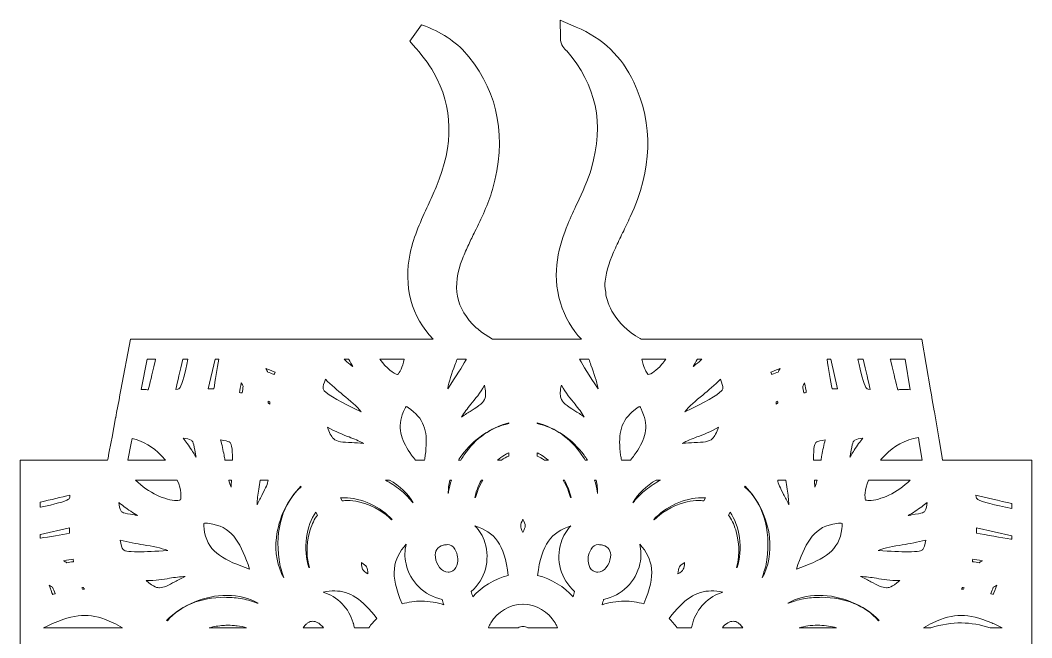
# Model space of a CAD drawing. Extents: x 80 to 1066, y -1043 to 43.
# Drawn here: x 256 to 577.1, y -712.9 to -516.9 of the extents above; entities that cross this region are included whole.
import ezdxf

# ---------------------------------------------------------------- set-up
doc = ezdxf.new("R2010")
doc.units = 0
doc.header["$MEASUREMENT"] = 0
doc.layers.add('Layer 1', color=7, linetype='Continuous', lineweight=0)

msp = doc.modelspace()

# ---------------------------------------------------------------- linework, layer by layer
at = {"layer": 'Layer 1'}
for points, knots in [([(548.77, -656.51), (548.77, -656.51), (548.54, -655.1), (548.54, -655.1), (548.54, -655.1), (547.69, -650.12), (547.69, -650.12), (547.69, -650.12), (547.56, -649.4), (547.56, -649.4), (547.56, -649.4), (546.15, -641.16), (546.15, -641.16), (546.15, -641.16), (546.1, -640.87), (546.1, -640.87), (546.1, -640.87), (545.5, -637.37), (545.5, -637.37), (545.5, -637.37), (545.23, -635.8), (545.23, -635.8), (545.23, -635.8), (545.23, -635.79), (545.23, -635.79), (545.23, -635.79), (544.96, -634.22), (544.96, -634.22), (544.96, -634.22), (542.2, -618.14), (542.2, -618.14), (542.2, -618.14), (453.1, -618.14), (453.1, -618.14), (453.1, -618.14), (452.78, -617.95), (452.78, -617.95), (444.36, -613.13), (442.39, -606.67), (441.93, -604.06), (441.89, -603.67), (441.84, -603.28), (441.79, -602.83), (441.65, -601.83), (441.51, -600.68), (441.62, -599.76), (442.11, -596.25), (443.18, -592.81), (444.9, -589.22), (445.65, -587.62), (446.42, -586.02), (447.19, -584.43), (447.19, -584.43), (447.24, -584.33), (447.24, -584.33), (448.04, -582.66), (448.84, -581.01), (449.63, -579.34), (456.66, -564.39), (457.04, -550.01), (450.76, -536.56), (446.96, -528.46), (440.82, -522.58), (432.51, -519.08), (432.51, -519.08), (427.37, -516.91), (427.37, -516.91), (427.37, -516.91), (427.44, -522.49), (427.44, -522.49), (427.47, -524.84), (428.82, -526.07), (429.39, -526.6), (429.39, -526.6), (429.46, -526.66), (429.46, -526.66), (438.87, -537.5), (441.43, -549.68), (437.3, -563.88), (436.2, -567.68), (434.45, -571.42), (432.76, -575.05), (431.76, -577.18), (430.74, -579.38), (429.82, -581.63), (427.13, -588.19), (424.44, -596.95), (427.48, -606.64), (428.92, -611.25), (431.14, -615.09), (434.12, -618.14), (434.12, -618.14), (405.94, -618.14), (405.94, -618.14), (405.94, -618.14), (402.41, -615.92), (402.41, -615.92), (402.02, -615.49), (401.46, -614.96), (400.67, -614.55), (394.28, -608.33), (392.91, -601.37), (396.35, -592.66), (397.04, -590.92), (397.69, -589.41), (398.34, -588.07), (398.97, -586.71), (399.63, -585.37), (400.31, -584.01), (402.39, -579.79), (404.54, -575.43), (405.9, -570.66), (410.45, -554.54), (407.94, -540.38), (398.44, -528.58), (394.89, -524.17), (390.52, -521.08), (384.65, -518.84), (384.65, -518.84), (383.32, -518.33), (383.32, -518.33), (383.32, -518.33), (379.67, -523.6), (379.67, -523.6), (379.67, -523.6), (380.61, -524.67), (380.61, -524.67), (383.4, -527.83), (385.6, -530.55), (387.29, -533.56), (393.46, -544.44), (393.69, -556.33), (388.02, -569.89), (387.22, -571.78), (386.33, -573.71), (385.46, -575.59), (383.26, -580.37), (380.97, -585.32), (379.77, -590.81), (377.5, -601.22), (380.27, -611.2), (387.08, -618.14), (387.08, -618.14), (290.98, -618.14), (290.98, -618.14), (290.98, -618.14), (287.95, -634.21), (287.95, -634.21), (287.95, -634.21), (287.66, -635.78), (287.66, -635.78), (287.66, -635.78), (287.65, -635.8), (287.65, -635.8), (287.65, -635.8), (287.36, -637.37), (287.36, -637.37), (287.36, -637.37), (286.6, -641.41), (286.6, -641.41), (286.6, -641.41), (286.44, -642.25), (286.44, -642.25), (286.44, -642.25), (286.3, -642.98), (286.3, -642.98), (286.3, -642.98), (286.27, -643.12), (286.27, -643.12), (286.27, -643.12), (285.13, -649.2), (285.13, -649.2), (285.13, -649.2), (284.84, -650.77), (284.84, -650.77), (284.84, -650.77), (284.16, -654.36), (284.16, -654.36), (284.16, -654.36), (283.86, -655.93), (283.86, -655.93), (283.86, -655.93), (283.86, -655.94), (283.86, -655.94), (283.86, -655.94), (283.75, -656.51), (283.75, -656.51), (283.75, -656.51), (256, -656.51), (256, -656.51), (256, -656.51), (256, -716.07), (256, -716.07), (256, -716.07), (281.21, -716.07), (281.21, -716.07), (281.21, -716.07), (293.79, -855.22), (293.79, -855.22), (293.79, -855.22), (299.97, -923.65), (299.97, -923.65), (299.97, -923.65), (310.8, -1043.44), (310.8, -1043.44), (310.8, -1043.44), (520.54, -1043.44), (520.54, -1043.44), (520.54, -1043.44), (531.59, -923.65), (531.59, -923.65), (531.59, -923.65), (531.6, -923.65), (531.6, -923.65), (531.6, -923.65), (540.78, -824.4), (540.78, -824.4), (540.78, -824.4), (542.88, -801.6), (542.88, -801.6), (542.88, -801.6), (550.77, -716.07), (550.77, -716.07), (550.77, -716.07), (577.08, -716.07), (577.08, -716.07), (577.08, -716.07), (577.08, -656.51), (577.08, -656.51), (577.08, -656.51), (548.77, -656.51), (548.77, -656.51)], [0, 0, 0, 0, 1, 1, 1, 2, 2, 2, 3, 3, 3, 4, 4, 4, 5, 5, 5, 6, 6, 6, 7, 7, 7, 8, 8, 8, 9, 9, 9, 10, 10, 10, 11, 11, 11, 12, 12, 12, 13, 13, 13, 14, 14, 14, 15, 15, 15, 16, 16, 16, 17, 17, 17, 18, 18, 18, 19, 19, 19, 20, 20, 20, 21, 21, 21, 22, 22, 22, 23, 23, 23, 24, 24, 24, 25, 25, 25, 26, 26, 26, 27, 27, 27, 28, 28, 28, 29, 29, 29, 30, 30, 30, 31, 31, 31, 32, 32, 32, 33, 33, 33, 34, 34, 34, 35, 35, 35, 36, 36, 36, 37, 37, 37, 38, 38, 38, 39, 39, 39, 40, 40, 40, 41, 41, 41, 42, 42, 42, 43, 43, 43, 44, 44, 44, 45, 45, 45, 46, 46, 46, 47, 47, 47, 48, 48, 48, 49, 49, 49, 50, 50, 50, 51, 51, 51, 52, 52, 52, 53, 53, 53, 54, 54, 54, 55, 55, 55, 56, 56, 56, 57, 57, 57, 58, 58, 58, 59, 59, 59, 60, 60, 60, 61, 61, 61, 62, 62, 62, 63, 63, 63, 64, 64, 64, 65, 65, 65, 66, 66, 66, 67, 67, 67, 68, 68, 68, 69, 69, 69, 70, 70, 70, 71, 71, 71, 72, 72, 72, 73, 73, 73, 74, 74, 74, 75, 75, 75, 76, 76, 76, 77, 77, 77, 77]), ([(296.24, -624.48), (296.24, -624.48), (298.96, -624.48), (298.96, -624.48), (298.88, -624.83), (298.81, -625.16), (298.73, -625.49), (297.86, -629.24), (297.08, -632.59), (296.59, -634.19), (296.24, -634.15), (295.83, -634.13), (295.39, -634.13), (295.39, -634.13), (295.13, -634.13), (295.13, -634.13), (294.9, -634.14), (294.67, -634.14), (294.42, -634.15), (294.42, -634.15), (296.24, -624.48), (296.24, -624.48)], [0, 0, 0, 0, 1, 1, 1, 2, 2, 2, 3, 3, 3, 4, 4, 4, 5, 5, 5, 6, 6, 6, 7, 7, 7, 7]), ([(307.62, -624.48), (307.62, -624.48), (309.23, -624.48), (309.23, -624.48), (308.23, -629.17), (307.48, -632.16), (306.72, -633.47), (306.5, -633.88), (306.4, -634.03), (305.36, -634.09), (305.94, -631.57), (306.71, -628.25), (307.62, -624.48)], [0, 0, 0, 0, 1, 1, 1, 2, 2, 2, 3, 3, 3, 4, 4, 4, 4]), ([(317.88, -624.48), (317.88, -624.48), (319.06, -624.48), (319.06, -624.48), (318.57, -627.38), (317.89, -631.36), (317.44, -633.95), (317.44, -633.95), (315.7, -633.89), (315.7, -633.89), (315.7, -633.89), (317.88, -624.48), (317.88, -624.48)], [0, 0, 0, 0, 1, 1, 1, 2, 2, 2, 3, 3, 3, 4, 4, 4, 4]), ([(360.28, -624.48), (360.28, -624.51), (360.3, -624.53), (360.31, -624.56), (360.73, -625.38), (361.14, -626.14), (361.54, -626.84), (361.27, -626.62), (361.01, -626.4), (360.76, -626.19), (360.03, -625.59), (359.32, -625), (358.77, -624.48), (358.77, -624.48), (360.28, -624.48), (360.28, -624.48)], [0, 0, 0, 0, 1, 1, 1, 2, 2, 2, 3, 3, 3, 4, 4, 4, 5, 5, 5, 5]), ([(377.86, -624.48), (377.35, -627.08), (376.44, -628.82), (375.79, -629.4), (374.58, -629.17), (372.29, -627.43), (370.19, -624.48), (370.19, -624.48), (377.86, -624.48), (377.86, -624.48)], [0, 0, 0, 0, 1, 1, 1, 2, 2, 2, 3, 3, 3, 3]), ([(393.98, -626.36), (394.22, -625.74), (394.45, -625.11), (394.68, -624.48), (394.68, -624.48), (397.59, -624.48), (397.59, -624.48), (397.53, -624.6), (397.47, -624.72), (397.41, -624.84), (396.29, -626.97), (394.39, -629.88), (391.71, -633.87), (392.06, -631.53), (392.98, -629.06), (393.98, -626.36)], [0, 0, 0, 0, 1, 1, 1, 2, 2, 2, 3, 3, 3, 4, 4, 4, 5, 5, 5, 5]), ([(436.47, -624.48), (436.7, -625.11), (436.93, -625.74), (437.16, -626.36), (438.16, -629.06), (439.09, -631.53), (439.43, -633.87), (436.6, -629.65), (434.64, -626.63), (433.56, -624.48), (433.56, -624.48), (436.47, -624.48), (436.47, -624.48)], [0, 0, 0, 0, 1, 1, 1, 2, 2, 2, 3, 3, 3, 4, 4, 4, 4]), ([(460.95, -624.48), (460.51, -625.11), (460.06, -625.68), (459.6, -626.19), (457.93, -628.1), (456.3, -629.22), (455.35, -629.4), (454.86, -628.96), (454.21, -627.84), (453.71, -626.19), (453.55, -625.67), (453.4, -625.1), (453.28, -624.48), (453.28, -624.48), (460.95, -624.48), (460.95, -624.48)], [0, 0, 0, 0, 1, 1, 1, 2, 2, 2, 3, 3, 3, 4, 4, 4, 5, 5, 5, 5]), ([(470.84, -624.56), (470.85, -624.53), (470.86, -624.51), (470.87, -624.48), (470.87, -624.48), (472.38, -624.48), (472.38, -624.48), (471.83, -625), (471.12, -625.59), (470.38, -626.19), (470.14, -626.4), (469.88, -626.62), (469.61, -626.84), (470.01, -626.14), (470.42, -625.38), (470.84, -624.56)], [0, 0, 0, 0, 1, 1, 1, 2, 2, 2, 3, 3, 3, 4, 4, 4, 5, 5, 5, 5]), ([(513.27, -624.48), (513.27, -624.48), (515.45, -633.89), (515.45, -633.89), (515.45, -633.89), (513.7, -633.95), (513.7, -633.95), (513.25, -631.36), (512.58, -627.37), (512.09, -624.48), (512.09, -624.48), (513.27, -624.48), (513.27, -624.48)], [0, 0, 0, 0, 1, 1, 1, 2, 2, 2, 3, 3, 3, 4, 4, 4, 4]), ([(523.52, -624.48), (524.43, -628.25), (525.21, -631.57), (525.79, -634.09), (524.75, -634.03), (524.65, -633.88), (524.43, -633.47), (523.68, -632.16), (522.92, -629.18), (521.92, -624.48), (521.92, -624.48), (523.52, -624.48), (523.52, -624.48)], [0, 0, 0, 0, 1, 1, 1, 2, 2, 2, 3, 3, 3, 4, 4, 4, 4]), ([(536.86, -624.48), (536.86, -624.48), (538.51, -634.17), (538.51, -634.17), (537.69, -634.15), (536.91, -634.15), (536.18, -634.14), (536.18, -634.14), (535.75, -634.13), (535.75, -634.13), (535.31, -634.13), (534.91, -634.15), (534.57, -634.19), (534.07, -632.58), (533.29, -629.24), (532.42, -625.49), (532.34, -625.16), (532.27, -624.83), (532.18, -624.48), (532.18, -624.48), (536.86, -624.48), (536.86, -624.48)], [0, 0, 0, 0, 1, 1, 1, 2, 2, 2, 3, 3, 3, 4, 4, 4, 5, 5, 5, 6, 6, 6, 7, 7, 7, 7]), ([(336.9, -628.6), (336.81, -628.8), (336.73, -629), (336.67, -629.13), (336.64, -629.21), (336.6, -629.28), (336.57, -629.36), (335.81, -629.05), (335.16, -628.79), (334.58, -628.57), (334.42, -628.3), (334.21, -627.95), (333.96, -627.49), (335.12, -627.9), (336.19, -628.29), (336.9, -628.6)], [0, 0, 0, 0, 1, 1, 1, 2, 2, 2, 3, 3, 3, 4, 4, 4, 5, 5, 5, 5]), ([(497.19, -627.49), (496.93, -627.95), (496.72, -628.3), (496.57, -628.57), (495.98, -628.79), (495.33, -629.05), (494.58, -629.36), (494.54, -629.28), (494.51, -629.2), (494.48, -629.13), (494.41, -628.99), (494.33, -628.8), (494.25, -628.6), (494.95, -628.29), (496.03, -627.9), (497.19, -627.49)], [0, 0, 0, 0, 1, 1, 1, 2, 2, 2, 3, 3, 3, 4, 4, 4, 5, 5, 5, 5]), ([(326.15, -632), (326.42, -632.45), (326.62, -632.8), (326.78, -633.07), (326.67, -633.69), (326.58, -634.39), (326.47, -635.2), (326.39, -635.18), (326.3, -635.18), (326.22, -635.16), (326.07, -635.15), (325.86, -635.13), (325.64, -635.1), (325.73, -634.33), (325.93, -633.2), (326.15, -632)], [0, 0, 0, 0, 1, 1, 1, 2, 2, 2, 3, 3, 3, 4, 4, 4, 5, 5, 5, 5]), ([(352.87, -630.84), (354.74, -632.75), (356.72, -634.38), (358.52, -635.86), (360.74, -637.7), (362.77, -639.38), (364.24, -641.22), (357.84, -638.08), (353.89, -636.02), (352.52, -634.51), (352.04, -633.98), (351.83, -633.74), (352.87, -630.84)], [0, 0, 0, 0, 1, 1, 1, 2, 2, 2, 3, 3, 3, 4, 4, 4, 4]), ([(472.63, -635.86), (474.43, -634.38), (476.41, -632.74), (478.28, -630.84), (479.32, -633.74), (479.11, -633.98), (478.63, -634.51), (477.25, -636.02), (473.31, -638.08), (466.91, -641.22), (468.38, -639.38), (470.41, -637.7), (472.63, -635.86)], [0, 0, 0, 0, 1, 1, 1, 2, 2, 2, 3, 3, 3, 4, 4, 4, 4]), ([(504.99, -632), (505.22, -633.2), (505.42, -634.33), (505.5, -635.1), (505.28, -635.13), (505.07, -635.15), (504.91, -635.17), (504.84, -635.18), (504.75, -635.18), (504.68, -635.2), (504.57, -634.39), (504.48, -633.69), (504.37, -633.07), (504.53, -632.8), (504.73, -632.45), (504.99, -632)], [0, 0, 0, 0, 1, 1, 1, 2, 2, 2, 3, 3, 3, 4, 4, 4, 5, 5, 5, 5]), ([(403.39, -632.74), (403.78, -634.47), (403.84, -635.83), (403.57, -636.78), (403.15, -638.26), (401.77, -639.19), (399.16, -640.83), (398.22, -641.42), (397.18, -642.08), (396.1, -642.85), (396.92, -641.43), (397.93, -640.19), (399.05, -638.81), (400.44, -637.1), (401.96, -635.23), (403.39, -632.74)], [0, 0, 0, 0, 1, 1, 1, 2, 2, 2, 3, 3, 3, 4, 4, 4, 5, 5, 5, 5]), ([(427.76, -632.74), (429.19, -635.23), (430.71, -637.1), (432.1, -638.81), (433.22, -640.19), (434.23, -641.43), (435.05, -642.85), (433.97, -642.08), (432.93, -641.42), (431.99, -640.83), (429.38, -639.19), (428, -638.26), (427.58, -636.78), (427.31, -635.83), (427.37, -634.47), (427.76, -632.74)], [0, 0, 0, 0, 1, 1, 1, 2, 2, 2, 3, 3, 3, 4, 4, 4, 5, 5, 5, 5]), ([(335.24, -638.73), (335.02, -638.58), (334.82, -638.43), (334.66, -638.32), (334.68, -638.17), (334.7, -638), (334.73, -637.84), (334.89, -637.9), (335.04, -637.96), (335.19, -638.02), (335.2, -638.21), (335.22, -638.46), (335.24, -638.73)], [0, 0, 0, 0, 1, 1, 1, 2, 2, 2, 3, 3, 3, 4, 4, 4, 4]), ([(495.9, -638.73), (495.93, -638.46), (495.95, -638.21), (495.97, -638.02), (496.1, -637.96), (496.26, -637.9), (496.42, -637.84), (496.44, -638), (496.47, -638.17), (496.49, -638.32), (496.33, -638.43), (496.13, -638.58), (495.9, -638.73)], [0, 0, 0, 0, 1, 1, 1, 2, 2, 2, 3, 3, 3, 4, 4, 4, 4]), ([(380.87, -641.17), (384.94, -644.67), (385.35, -649.17), (384.56, -654.94), (384.48, -655.45), (384.4, -655.97), (384.32, -656.51), (384.32, -656.51), (381.45, -656.51), (381.45, -656.51), (381.02, -655.98), (380.62, -655.45), (380.24, -654.94), (377.15, -650.72), (375.63, -646.84), (377.28, -642.13), (377.88, -640.43), (378.29, -639.77), (378.5, -639.52), (378.81, -639.63), (379.5, -639.99), (380.87, -641.17)], [0, 0, 0, 0, 1, 1, 1, 2, 2, 2, 3, 3, 3, 4, 4, 4, 5, 5, 5, 6, 6, 6, 7, 7, 7, 7]), ([(453.87, -642.13), (455.51, -646.84), (454, -650.72), (450.91, -654.94), (450.52, -655.45), (450.12, -655.98), (449.69, -656.51), (449.69, -656.51), (446.83, -656.51), (446.83, -656.51), (446.74, -655.97), (446.66, -655.45), (446.58, -654.94), (445.8, -649.17), (446.21, -644.67), (450.28, -641.17), (451.64, -640), (452.33, -639.63), (452.64, -639.52), (452.85, -639.77), (453.27, -640.43), (453.87, -642.13)], [0, 0, 0, 0, 1, 1, 1, 2, 2, 2, 3, 3, 3, 4, 4, 4, 5, 5, 5, 6, 6, 6, 7, 7, 7, 7]), ([(411.07, -644.68), (411.07, -644.68), (411.07, -644.94), (411.07, -644.94), (405.49, -646.04), (400.54, -649.55), (396.85, -654.94), (396.5, -655.45), (396.16, -655.97), (395.83, -656.51), (395.83, -656.51), (395.1, -656.51), (395.1, -656.51), (395.43, -655.98), (395.8, -655.45), (396.18, -654.94), (396.18, -654.93), (396.19, -654.92), (396.2, -654.91), (399.86, -649.96), (405.32, -646.24), (411.07, -644.68)], [0, 0, 0, 0, 1, 1, 1, 2, 2, 2, 3, 3, 3, 4, 4, 4, 5, 5, 5, 6, 6, 6, 7, 7, 7, 7]), ([(420.08, -644.68), (425.83, -646.24), (431.29, -649.96), (434.95, -654.91), (434.97, -654.92), (434.97, -654.93), (434.97, -654.94), (435.35, -655.45), (435.71, -655.98), (436.05, -656.51), (436.05, -656.51), (435.31, -656.51), (435.31, -656.51), (434.99, -655.97), (434.65, -655.45), (434.3, -654.94), (430.61, -649.55), (425.66, -646.04), (420.08, -644.94), (420.08, -644.94), (420.08, -644.68), (420.08, -644.68)], [0, 0, 0, 0, 1, 1, 1, 2, 2, 2, 3, 3, 3, 4, 4, 4, 5, 5, 5, 6, 6, 6, 7, 7, 7, 7]), ([(361.27, -650.98), (358.19, -650.86), (356.53, -650.74), (355.43, -649.68), (354.71, -648.99), (354.09, -647.78), (353.56, -646.09), (356.05, -647.53), (358.3, -648.39), (360.36, -649.17), (362.02, -649.81), (363.5, -650.38), (364.93, -651.2), (363.61, -651.07), (362.38, -651.02), (361.27, -650.98)], [0, 0, 0, 0, 1, 1, 1, 2, 2, 2, 3, 3, 3, 4, 4, 4, 5, 5, 5, 5]), ([(470.79, -649.17), (472.84, -648.39), (475.1, -647.54), (477.59, -646.09), (477.06, -647.78), (476.44, -648.99), (475.72, -649.68), (474.62, -650.74), (472.96, -650.86), (469.88, -650.98), (468.77, -651.02), (467.54, -651.07), (466.21, -651.2), (467.64, -650.38), (469.13, -649.81), (470.79, -649.17)], [0, 0, 0, 0, 1, 1, 1, 2, 2, 2, 3, 3, 3, 4, 4, 4, 5, 5, 5, 5]), ([(291.21, -651.18), (291.21, -651.18), (291.5, -649.66), (291.5, -649.66), (295.14, -650.5), (298.21, -652.48), (300.64, -654.94), (301.14, -655.45), (301.61, -655.97), (302.06, -656.51), (302.06, -656.51), (290.2, -656.51), (290.2, -656.51), (290.2, -656.51), (291.21, -651.18), (291.21, -651.18)], [0, 0, 0, 0, 1, 1, 1, 2, 2, 2, 3, 3, 3, 4, 4, 4, 5, 5, 5, 5]), ([(311.63, -654.56), (311.65, -654.68), (311.67, -654.81), (311.69, -654.94), (311.73, -655.14), (311.77, -655.35), (311.8, -655.56), (311.69, -655.36), (311.56, -655.16), (311.43, -654.94), (311.13, -654.43), (310.8, -653.9), (310.44, -653.35), (309.46, -651.87), (308.56, -650.62), (307.68, -649.54), (308.77, -649.7), (309.67, -649.91), (310.23, -650.18), (310.81, -650.47), (310.99, -650.87), (311.63, -654.56)], [0, 0, 0, 0, 1, 1, 1, 2, 2, 2, 3, 3, 3, 4, 4, 4, 5, 5, 5, 6, 6, 6, 7, 7, 7, 7]), ([(322.95, -651.58), (323.19, -652.33), (323.31, -653.45), (323.34, -654.94), (323.35, -655.43), (323.35, -655.94), (323.34, -656.51), (323.34, -656.51), (320.97, -656.51), (320.97, -656.51), (320.88, -656), (320.79, -655.48), (320.69, -654.94), (320.41, -653.36), (320.06, -651.72), (319.6, -650.05), (322.63, -650.61), (322.73, -650.9), (322.95, -651.58)], [0, 0, 0, 0, 1, 1, 1, 2, 2, 2, 3, 3, 3, 4, 4, 4, 5, 5, 5, 6, 6, 6, 6]), ([(507.81, -654.94), (507.84, -653.45), (507.95, -652.33), (508.19, -651.58), (508.41, -650.9), (508.51, -650.61), (511.55, -650.05), (511.09, -651.72), (510.74, -653.36), (510.46, -654.94), (510.36, -655.47), (510.27, -656), (510.18, -656.51), (510.18, -656.51), (507.81, -656.51), (507.81, -656.51), (507.8, -655.94), (507.8, -655.43), (507.81, -654.94)], [0, 0, 0, 0, 1, 1, 1, 2, 2, 2, 3, 3, 3, 4, 4, 4, 5, 5, 5, 6, 6, 6, 6]), ([(519.45, -654.94), (519.48, -654.81), (519.5, -654.68), (519.52, -654.56), (520.16, -650.87), (520.34, -650.47), (520.92, -650.18), (521.47, -649.91), (522.38, -649.7), (523.47, -649.54), (522.58, -650.62), (521.68, -651.87), (520.71, -653.35), (520.35, -653.9), (520.02, -654.43), (519.71, -654.94), (519.59, -655.16), (519.46, -655.36), (519.35, -655.56), (519.38, -655.35), (519.42, -655.14), (519.45, -654.94)], [0, 0, 0, 0, 1, 1, 1, 2, 2, 2, 3, 3, 3, 4, 4, 4, 5, 5, 5, 6, 6, 6, 7, 7, 7, 7]), ([(530.51, -654.94), (533.26, -652.15), (536.83, -649.99), (541.12, -649.39), (541.12, -649.39), (541.38, -650.91), (541.38, -650.91), (541.38, -650.91), (542.34, -656.51), (542.34, -656.51), (542.34, -656.51), (529.09, -656.51), (529.09, -656.51), (529.53, -655.97), (530.01, -655.45), (530.51, -654.94)], [0, 0, 0, 0, 1, 1, 1, 2, 2, 2, 3, 3, 3, 4, 4, 4, 5, 5, 5, 5]), ([(408.77, -656.51), (408.77, -656.51), (407.52, -656.51), (407.52, -656.51), (408.22, -655.91), (408.95, -655.39), (409.69, -654.94), (410.15, -654.67), (410.61, -654.41), (411.07, -654.19), (411.07, -654.19), (411.07, -655.28), (411.07, -655.28), (410.28, -655.59), (409.52, -656), (408.77, -656.51)], [0, 0, 0, 0, 1, 1, 1, 2, 2, 2, 3, 3, 3, 4, 4, 4, 5, 5, 5, 5]), ([(420.08, -654.19), (420.54, -654.41), (421, -654.67), (421.46, -654.94), (422.19, -655.39), (422.92, -655.91), (423.63, -656.51), (423.63, -656.51), (422.38, -656.51), (422.38, -656.51), (421.62, -656), (420.86, -655.59), (420.08, -655.28), (420.08, -655.28), (420.08, -654.19), (420.08, -654.19)], [0, 0, 0, 0, 1, 1, 1, 2, 2, 2, 3, 3, 3, 4, 4, 4, 5, 5, 5, 5]), ([(292.61, -662.85), (292.61, -662.85), (305.85, -662.85), (305.85, -662.85), (307.2, -666.17), (307.14, -668.37), (306.89, -669.17), (306.65, -669.25), (306.25, -669.32), (305.67, -669.32), (302.14, -669.32), (296.71, -666.96), (292.61, -662.85)], [0, 0, 0, 0, 1, 1, 1, 2, 2, 2, 3, 3, 3, 4, 4, 4, 4]), ([(323.06, -662.85), (323.01, -663.57), (322.96, -664.31), (322.91, -665.09), (322.63, -664.39), (322.39, -663.63), (322.2, -662.85), (322.2, -662.85), (323.06, -662.85), (323.06, -662.85)], [0, 0, 0, 0, 1, 1, 1, 2, 2, 2, 3, 3, 3, 3]), ([(331.74, -665.7), (331.89, -664.79), (332.03, -663.85), (332.16, -662.85), (332.16, -662.85), (334.71, -662.85), (334.71, -662.85), (334.59, -664.02), (333.91, -665.36), (332.84, -667.39), (332.32, -668.38), (331.75, -669.47), (331.2, -670.67), (331.2, -669.03), (331.45, -667.46), (331.74, -665.7)], [0, 0, 0, 0, 1, 1, 1, 2, 2, 2, 3, 3, 3, 4, 4, 4, 5, 5, 5, 5]), ([(371.93, -662.85), (371.93, -662.85), (373.25, -662.85), (373.25, -662.85), (376.46, -664.69), (379.07, -667.16), (380.72, -670.1), (380.59, -669.95), (380.46, -669.8), (380.32, -669.64), (379.21, -668.38), (378.07, -667.08), (376.61, -665.95), (375.07, -664.76), (373.5, -663.72), (371.93, -662.85)], [0, 0, 0, 0, 1, 1, 1, 2, 2, 2, 3, 3, 3, 4, 4, 4, 5, 5, 5, 5]), ([(392.87, -662.85), (392.48, -664.09), (392.23, -665.32), (391.99, -666.52), (391.95, -666.73), (391.91, -666.93), (391.87, -667.12), (391.85, -665.72), (392.02, -664.28), (392.37, -662.85), (392.37, -662.85), (392.87, -662.85), (392.87, -662.85)], [0, 0, 0, 0, 1, 1, 1, 2, 2, 2, 3, 3, 3, 4, 4, 4, 4]), ([(400.32, -668.35), (400.68, -666.57), (401.4, -664.67), (402.4, -662.85), (402.4, -662.85), (402.84, -662.85), (402.84, -662.85), (401.58, -664.89), (400.96, -666.74), (400.51, -668.39), (400.51, -668.39), (400.32, -668.35), (400.32, -668.35)], [0, 0, 0, 0, 1, 1, 1, 2, 2, 2, 3, 3, 3, 4, 4, 4, 4]), ([(428.31, -662.85), (428.31, -662.85), (428.75, -662.85), (428.75, -662.85), (429.74, -664.67), (430.47, -666.57), (430.84, -668.35), (430.84, -668.35), (430.64, -668.39), (430.64, -668.39), (430.19, -666.74), (429.57, -664.89), (428.31, -662.85)], [0, 0, 0, 0, 1, 1, 1, 2, 2, 2, 3, 3, 3, 4, 4, 4, 4]), ([(438.29, -662.85), (438.29, -662.85), (438.77, -662.85), (438.77, -662.85), (439.13, -664.28), (439.3, -665.72), (439.28, -667.12), (439.24, -666.93), (439.19, -666.73), (439.16, -666.52), (438.92, -665.32), (438.67, -664.09), (438.29, -662.85)], [0, 0, 0, 0, 1, 1, 1, 2, 2, 2, 3, 3, 3, 4, 4, 4, 4]), ([(454.54, -665.95), (453.08, -667.08), (451.93, -668.38), (450.82, -669.65), (450.68, -669.8), (450.56, -669.95), (450.42, -670.1), (452.08, -667.16), (454.69, -664.69), (457.9, -662.85), (457.9, -662.85), (459.22, -662.85), (459.22, -662.85), (457.64, -663.72), (456.08, -664.76), (454.54, -665.95)], [0, 0, 0, 0, 1, 1, 1, 2, 2, 2, 3, 3, 3, 4, 4, 4, 5, 5, 5, 5]), ([(499.41, -665.7), (499.69, -667.46), (499.95, -669.03), (499.95, -670.67), (499.39, -669.47), (498.83, -668.38), (498.31, -667.39), (497.24, -665.36), (496.56, -664.02), (496.44, -662.85), (496.44, -662.85), (498.99, -662.85), (498.99, -662.85), (499.12, -663.85), (499.26, -664.79), (499.41, -665.7)], [0, 0, 0, 0, 1, 1, 1, 2, 2, 2, 3, 3, 3, 4, 4, 4, 5, 5, 5, 5]), ([(508.95, -662.85), (508.75, -663.63), (508.52, -664.39), (508.24, -665.09), (508.19, -664.31), (508.14, -663.57), (508.09, -662.85), (508.09, -662.85), (508.95, -662.85), (508.95, -662.85)], [0, 0, 0, 0, 1, 1, 1, 2, 2, 2, 3, 3, 3, 3]), ([(525.3, -662.85), (525.3, -662.85), (538.52, -662.85), (538.52, -662.85), (534.4, -666.96), (528.92, -669.32), (525.48, -669.32), (524.91, -669.32), (524.51, -669.25), (524.27, -669.18), (524.03, -668.36), (523.97, -666.12), (525.3, -662.85)], [0, 0, 0, 0, 1, 1, 1, 2, 2, 2, 3, 3, 3, 4, 4, 4, 4]), ([(262.34, -669.88), (262.37, -669.87), (262.38, -669.87), (262.4, -669.86), (265.75, -669.06), (269.08, -668.28), (271.79, -667.65), (271.74, -668.67), (271.59, -668.76), (271.29, -668.95), (270.04, -669.72), (267.06, -670.48), (262.4, -671.48), (262.38, -671.48), (262.37, -671.48), (262.34, -671.49), (262.34, -671.49), (262.34, -669.88), (262.34, -669.88)], [0, 0, 0, 0, 1, 1, 1, 2, 2, 2, 3, 3, 3, 4, 4, 4, 5, 5, 5, 6, 6, 6, 6]), ([(337.31, -681.07), (338.01, -674.96), (340.87, -669), (345.08, -664.77), (345.08, -664.77), (345.21, -664.99), (345.21, -664.99), (339.38, -670.1), (336.81, -678.44), (338.14, -688.15), (338.38, -689.99), (338.94, -691.64), (339.48, -693.24), (339.55, -693.43), (339.61, -693.62), (339.68, -693.81), (337.6, -690.32), (336.76, -685.85), (337.31, -681.07)], [0, 0, 0, 0, 1, 1, 1, 2, 2, 2, 3, 3, 3, 4, 4, 4, 5, 5, 5, 6, 6, 6, 6]), ([(486.07, -664.77), (490.27, -669), (493.14, -674.96), (493.83, -681.07), (494.38, -685.85), (493.55, -690.32), (491.47, -693.81), (491.54, -693.62), (491.6, -693.43), (491.67, -693.23), (492.21, -691.64), (492.76, -689.99), (493.01, -688.15), (494.33, -678.44), (491.76, -670.1), (485.94, -664.99), (485.94, -664.99), (486.07, -664.77), (486.07, -664.77)], [0, 0, 0, 0, 1, 1, 1, 2, 2, 2, 3, 3, 3, 4, 4, 4, 5, 5, 5, 6, 6, 6, 6]), ([(570.74, -671.9), (565.01, -670.69), (561.44, -669.86), (559.96, -669.01), (559.57, -668.78), (559.41, -668.69), (559.35, -667.65), (562.6, -668.39), (566.71, -669.37), (570.74, -670.34), (570.74, -670.34), (570.74, -671.9), (570.74, -671.9)], [0, 0, 0, 0, 1, 1, 1, 2, 2, 2, 3, 3, 3, 4, 4, 4, 4]), ([(291.06, -672.73), (291.83, -673.24), (292.57, -673.69), (293.27, -674.1), (292.92, -674.03), (292.58, -673.97), (292.27, -673.92), (288.58, -673.29), (288.17, -673.1), (287.89, -672.52), (287.62, -671.97), (287.41, -671.06), (287.25, -669.97), (288.33, -670.86), (289.58, -671.75), (291.06, -672.73)], [0, 0, 0, 0, 1, 1, 1, 2, 2, 2, 3, 3, 3, 4, 4, 4, 5, 5, 5, 5]), ([(374.04, -675.38), (374.04, -675.38), (373.89, -675.52), (373.89, -675.52), (371.79, -673.45), (368.99, -671.13), (363.42, -669.79), (362.18, -669.49), (360.97, -669.34), (359.84, -669.34), (359.28, -669.34), (358.72, -669.38), (358.18, -669.45), (358.18, -669.45), (357.63, -668.5), (357.63, -668.5), (358.02, -668.48), (358.42, -668.45), (358.82, -668.45), (364.15, -668.45), (370.54, -671.42), (374.04, -675.38)], [0, 0, 0, 0, 1, 1, 1, 2, 2, 2, 3, 3, 3, 4, 4, 4, 5, 5, 5, 6, 6, 6, 7, 7, 7, 7]), ([(472.97, -669.45), (472.43, -669.38), (471.87, -669.34), (471.31, -669.34), (470.18, -669.34), (468.97, -669.49), (467.73, -669.79), (462.16, -671.13), (459.35, -673.45), (457.26, -675.52), (457.26, -675.52), (457.11, -675.38), (457.11, -675.38), (460.6, -671.42), (466.99, -668.45), (472.32, -668.45), (472.73, -668.45), (473.12, -668.48), (473.52, -668.5), (473.52, -668.5), (472.97, -669.45), (472.97, -669.45)], [0, 0, 0, 0, 1, 1, 1, 2, 2, 2, 3, 3, 3, 4, 4, 4, 5, 5, 5, 6, 6, 6, 7, 7, 7, 7]), ([(543.26, -672.52), (542.98, -673.1), (542.57, -673.29), (538.88, -673.92), (538.56, -673.97), (538.23, -674.03), (537.88, -674.1), (538.58, -673.69), (539.32, -673.24), (540.08, -672.73), (541.57, -671.75), (542.81, -670.86), (543.9, -669.97), (543.73, -671.06), (543.53, -671.97), (543.26, -672.52)], [0, 0, 0, 0, 1, 1, 1, 2, 2, 2, 3, 3, 3, 4, 4, 4, 5, 5, 5, 5]), ([(346.88, -681.09), (347.32, -677.96), (348.35, -675.17), (349.84, -673.02), (349.84, -673.02), (350.38, -673.95), (350.38, -673.95), (349.37, -675.24), (348.61, -676.79), (348.06, -678.66), (346.43, -684.15), (347.04, -687.74), (347.78, -690.59), (347.78, -690.59), (347.6, -690.65), (347.6, -690.65), (346.68, -687.89), (346.41, -684.42), (346.88, -681.09)], [0, 0, 0, 0, 1, 1, 1, 2, 2, 2, 3, 3, 3, 4, 4, 4, 5, 5, 5, 6, 6, 6, 6]), ([(481.31, -673.02), (482.8, -675.17), (483.84, -677.96), (484.27, -681.09), (484.74, -684.42), (484.47, -687.89), (483.55, -690.65), (483.55, -690.65), (483.36, -690.59), (483.36, -690.59), (484.11, -687.74), (484.71, -684.15), (483.09, -678.66), (482.53, -676.79), (481.77, -675.24), (480.77, -673.95), (480.77, -673.95), (481.31, -673.02), (481.31, -673.02)], [0, 0, 0, 0, 1, 1, 1, 2, 2, 2, 3, 3, 3, 4, 4, 4, 5, 5, 5, 6, 6, 6, 6]), ([(314.29, -676.6), (314.42, -676.58), (314.61, -676.56), (314.89, -676.56), (315.62, -676.56), (316.5, -676.7), (317.17, -676.84), (323.71, -678.07), (326.16, -683.46), (328.8, -691.08), (321.17, -688.45), (315.78, -686), (314.54, -679.47), (314.21, -677.71), (314.24, -676.92), (314.29, -676.6)], [0, 0, 0, 0, 1, 1, 1, 2, 2, 2, 3, 3, 3, 4, 4, 4, 5, 5, 5, 5]), ([(399.65, -699.96), (399.46, -699.29), (399.29, -698.7), (399.18, -698.25), (403.56, -694.31), (405.25, -688.31), (403.49, -682.69), (402.84, -680.6), (401.75, -678.8), (400.35, -677.38), (406.5, -679.35), (409.71, -683.1), (410.93, -693.1), (406.53, -694.24), (402.44, -696.74), (399.65, -699.96)], [0, 0, 0, 0, 1, 1, 1, 2, 2, 2, 3, 3, 3, 4, 4, 4, 5, 5, 5, 5]), ([(415.58, -675.3), (416.05, -676.17), (416.28, -676.81), (416.29, -677.33), (416.3, -677.89), (416.05, -678.54), (415.58, -679.47), (415.1, -678.54), (414.85, -677.89), (414.86, -677.33), (414.87, -676.81), (415.11, -676.17), (415.58, -675.3)], [0, 0, 0, 0, 1, 1, 1, 2, 2, 2, 3, 3, 3, 4, 4, 4, 4]), ([(430.8, -677.38), (429.39, -678.8), (428.31, -680.6), (427.66, -682.69), (425.9, -688.31), (427.59, -694.31), (431.96, -698.25), (431.86, -698.7), (431.69, -699.29), (431.5, -699.96), (428.71, -696.74), (424.62, -694.24), (420.22, -693.1), (421.43, -683.1), (424.65, -679.35), (430.8, -677.38)], [0, 0, 0, 0, 1, 1, 1, 2, 2, 2, 3, 3, 3, 4, 4, 4, 5, 5, 5, 5]), ([(513.98, -676.84), (514.65, -676.7), (515.52, -676.56), (516.26, -676.56), (516.53, -676.56), (516.72, -676.58), (516.85, -676.6), (516.91, -676.92), (516.94, -677.71), (516.61, -679.47), (515.37, -686), (509.98, -688.45), (502.35, -691.08), (504.99, -683.46), (507.43, -678.07), (513.98, -676.84)], [0, 0, 0, 0, 1, 1, 1, 2, 2, 2, 3, 3, 3, 4, 4, 4, 5, 5, 5, 5]), ([(262.34, -681.32), (262.34, -681.32), (262.34, -680.14), (262.34, -680.14), (262.34, -680.14), (262.4, -680.12), (262.4, -680.12), (262.4, -680.12), (271.6, -677.99), (271.6, -677.99), (271.6, -677.99), (271.66, -679.74), (271.66, -679.74), (269.14, -680.17), (265.28, -680.83), (262.4, -681.31), (262.38, -681.31), (262.37, -681.32), (262.34, -681.32)], [0, 0, 0, 0, 1, 1, 1, 2, 2, 2, 3, 3, 3, 4, 4, 4, 5, 5, 5, 6, 6, 6, 6]), ([(570.74, -681.65), (570.74, -681.65), (570.39, -681.59), (570.39, -681.59), (567.52, -681.11), (562.53, -680.26), (559.49, -679.74), (559.49, -679.74), (559.54, -677.99), (559.54, -677.99), (559.54, -677.99), (570.74, -680.58), (570.74, -680.58), (570.74, -680.58), (570.74, -681.65), (570.74, -681.65)], [0, 0, 0, 0, 1, 1, 1, 2, 2, 2, 3, 3, 3, 4, 4, 4, 5, 5, 5, 5]), ([(302.8, -685.2), (298.85, -685.47), (295.79, -685.64), (293.49, -685.64), (289.88, -685.64), (288.91, -685.18), (288.66, -684.91), (288.28, -684.5), (288.01, -683.36), (287.75, -681.88), (290.33, -682.61), (292.86, -683.03), (295.17, -683.42), (298, -683.89), (300.6, -684.34), (302.8, -685.2)], [0, 0, 0, 0, 1, 1, 1, 2, 2, 2, 3, 3, 3, 4, 4, 4, 5, 5, 5, 5]), ([(389.96, -700.72), (390.09, -701.16), (390.25, -701.77), (390.41, -702.44), (388.26, -701.68), (385.89, -701.28), (383.4, -701.28), (381.3, -701.28), (379.19, -701.58), (377.2, -702.13), (373.27, -692.87), (374.17, -688.01), (378.51, -683.23), (378.01, -685.16), (377.97, -687.26), (378.45, -689.4), (379.74, -695.14), (384.2, -699.5), (389.96, -700.72)], [0, 0, 0, 0, 1, 1, 1, 2, 2, 2, 3, 3, 3, 4, 4, 4, 5, 5, 5, 6, 6, 6, 6]), ([(390.28, -683.55), (390.28, -683.55), (390.35, -683.53), (390.35, -683.53), (390.77, -683.41), (391.17, -683.35), (391.54, -683.35), (393.74, -683.35), (394.65, -685.79), (394.84, -687.23), (395.04, -688.72), (394.78, -691.39), (392.57, -691.99), (392.31, -692.05), (392.06, -692.09), (391.82, -692.09), (389.75, -692.09), (388.06, -689.65), (387.77, -687.37), (387.52, -685.31), (388.35, -684.03), (390.28, -683.55)], [0, 0, 0, 0, 1, 1, 1, 2, 2, 2, 3, 3, 3, 4, 4, 4, 5, 5, 5, 6, 6, 6, 7, 7, 7, 7]), ([(439.61, -683.35), (439.98, -683.35), (440.38, -683.41), (440.82, -683.53), (440.82, -683.53), (440.9, -683.55), (440.9, -683.55), (442.79, -684.03), (443.63, -685.31), (443.37, -687.37), (443.09, -689.65), (441.4, -692.09), (439.33, -692.09), (439.09, -692.09), (438.84, -692.06), (438.59, -691.99), (436.37, -691.39), (436.11, -688.72), (436.31, -687.23), (436.5, -685.79), (437.41, -683.35), (439.61, -683.35)], [0, 0, 0, 0, 1, 1, 1, 2, 2, 2, 3, 3, 3, 4, 4, 4, 5, 5, 5, 6, 6, 6, 7, 7, 7, 7]), ([(452.7, -689.4), (453.17, -687.26), (453.13, -685.15), (452.64, -683.23), (456.98, -688.01), (457.88, -692.87), (453.94, -702.13), (451.96, -701.58), (449.84, -701.28), (447.75, -701.28), (445.26, -701.28), (442.89, -701.68), (440.73, -702.44), (440.9, -701.76), (441.06, -701.16), (441.19, -700.72), (446.94, -699.5), (451.41, -695.15), (452.7, -689.4)], [0, 0, 0, 0, 1, 1, 1, 2, 2, 2, 3, 3, 3, 4, 4, 4, 5, 5, 5, 6, 6, 6, 6]), ([(528.35, -685.2), (530.55, -684.33), (533.15, -683.89), (535.99, -683.42), (538.29, -683.03), (540.82, -682.61), (543.4, -681.88), (543.14, -683.36), (542.87, -684.5), (542.49, -684.91), (542.24, -685.18), (541.27, -685.64), (537.66, -685.64), (535.36, -685.64), (532.3, -685.47), (528.35, -685.2)], [0, 0, 0, 0, 1, 1, 1, 2, 2, 2, 3, 3, 3, 4, 4, 4, 5, 5, 5, 5]), ([(272.87, -688.52), (272.89, -688.59), (272.9, -688.68), (272.9, -688.76), (272.09, -688.87), (271.4, -688.97), (270.79, -689.07), (270.5, -688.91), (270.12, -688.69), (269.7, -688.45), (271.04, -688.18), (272.06, -688.02), (272.8, -687.94), (272.83, -688.15), (272.86, -688.37), (272.87, -688.52)], [0, 0, 0, 0, 1, 1, 1, 2, 2, 2, 3, 3, 3, 4, 4, 4, 5, 5, 5, 5]), ([(366.37, -692.65), (365.5, -692.08), (364.95, -691.65), (364.69, -691.16), (364.43, -690.7), (364.32, -690.03), (364.29, -689.05), (365.13, -689.56), (365.66, -690), (365.93, -690.44), (366.21, -690.92), (366.32, -691.61), (366.37, -692.65)], [0, 0, 0, 0, 1, 1, 1, 2, 2, 2, 3, 3, 3, 4, 4, 4, 4]), ([(464.77, -692.65), (464.83, -691.61), (464.93, -690.92), (465.22, -690.44), (465.49, -690), (466.02, -689.56), (466.86, -689.05), (466.83, -690.03), (466.72, -690.7), (466.46, -691.16), (466.19, -691.65), (465.65, -692.08), (464.77, -692.65)], [0, 0, 0, 0, 1, 1, 1, 2, 2, 2, 3, 3, 3, 4, 4, 4, 4]), ([(558.27, -688.51), (558.29, -688.37), (558.32, -688.15), (558.34, -687.94), (559.08, -688.02), (560.11, -688.19), (561.44, -688.45), (561.03, -688.69), (560.65, -688.91), (560.36, -689.07), (559.75, -688.97), (559.06, -688.87), (558.24, -688.76), (558.25, -688.67), (558.27, -688.59), (558.27, -688.51)], [0, 0, 0, 0, 1, 1, 1, 2, 2, 2, 3, 3, 3, 4, 4, 4, 5, 5, 5, 5]), ([(296.09, -694.75), (298.94, -694.75), (301.32, -694.36), (303.41, -694.03), (305.13, -693.75), (306.76, -693.49), (308.39, -693.49), (307.18, -694.04), (306.09, -694.61), (305.1, -695.13), (303.09, -696.19), (301.51, -697.03), (300.19, -697.03), (299.7, -697.03), (298.46, -697.03), (295.99, -694.75), (295.99, -694.75), (296.09, -694.75), (296.09, -694.75)], [0, 0, 0, 0, 1, 1, 1, 2, 2, 2, 3, 3, 3, 4, 4, 4, 5, 5, 5, 6, 6, 6, 6]), ([(526.04, -695.13), (525.06, -694.61), (523.97, -694.04), (522.76, -693.49), (524.39, -693.49), (526.02, -693.75), (527.74, -694.03), (529.83, -694.36), (532.21, -694.75), (535.06, -694.75), (535.06, -694.75), (535.16, -694.75), (535.16, -694.75), (532.69, -697.03), (531.44, -697.03), (530.96, -697.03), (529.64, -697.03), (528.06, -696.19), (526.04, -695.13)], [0, 0, 0, 0, 1, 1, 1, 2, 2, 2, 3, 3, 3, 4, 4, 4, 5, 5, 5, 6, 6, 6, 6]), ([(267.07, -698.86), (266.99, -698.9), (266.92, -698.93), (266.84, -698.96), (266.69, -699.03), (266.5, -699.11), (266.31, -699.19), (266, -698.48), (265.61, -697.41), (265.2, -696.25), (265.62, -696.49), (266, -696.71), (266.28, -696.87), (266.49, -697.46), (266.76, -698.11), (267.07, -698.86)], [0, 0, 0, 0, 1, 1, 1, 2, 2, 2, 3, 3, 3, 4, 4, 4, 5, 5, 5, 5]), ([(564.07, -698.86), (564.39, -698.11), (564.65, -697.46), (564.87, -696.87), (565.15, -696.71), (565.53, -696.49), (565.94, -696.25), (565.54, -697.41), (565.15, -698.48), (564.84, -699.19), (564.65, -699.11), (564.46, -699.03), (564.31, -698.96), (564.23, -698.93), (564.15, -698.9), (564.07, -698.86)], [0, 0, 0, 0, 1, 1, 1, 2, 2, 2, 3, 3, 3, 4, 4, 4, 5, 5, 5, 5]), ([(276.03, -696.95), (276.15, -697.11), (276.29, -697.31), (276.43, -697.53), (276.17, -697.52), (275.92, -697.49), (275.73, -697.47), (275.67, -697.33), (275.61, -697.18), (275.55, -697.02), (275.72, -696.99), (275.88, -696.97), (276.03, -696.95)], [0, 0, 0, 0, 1, 1, 1, 2, 2, 2, 3, 3, 3, 4, 4, 4, 4]), ([(321.63, -699.44), (325.35, -699.44), (328.75, -700.31), (331.53, -701.97), (331.34, -701.91), (331.14, -701.84), (330.94, -701.77), (329.34, -701.23), (327.69, -700.68), (325.86, -700.42), (324.15, -700.19), (322.45, -700.07), (320.84, -700.07), (313.27, -700.07), (306.9, -702.7), (302.71, -707.5), (302.71, -707.5), (302.48, -707.37), (302.48, -707.37), (307.4, -702.44), (314.56, -699.44), (321.63, -699.44)], [0, 0, 0, 0, 1, 1, 1, 2, 2, 2, 3, 3, 3, 4, 4, 4, 5, 5, 5, 6, 6, 6, 7, 7, 7, 7]), ([(369.17, -706.78), (368.72, -707.21), (368.28, -707.68), (367.87, -708.16), (367.43, -708.66), (367.02, -709.19), (366.63, -709.73), (366.63, -709.73), (362.07, -709.73), (362.07, -709.73), (361.99, -709.3), (361.89, -708.88), (361.77, -708.46), (361.77, -708.46), (361.77, -708.45), (361.77, -708.44), (361.75, -708.4), (361.74, -708.36), (361.73, -708.32), (361.72, -708.27), (361.7, -708.21), (361.69, -708.16), (361.01, -705.91), (359.82, -703.84), (358.17, -702.12), (356.45, -700.32), (354.38, -699.06), (352.16, -698.45), (353.51, -698.17), (354.7, -698.03), (355.82, -698.03), (360.52, -698.03), (364.56, -700.66), (369.17, -706.78)], [0, 0, 0, 0, 1, 1, 1, 2, 2, 2, 3, 3, 3, 4, 4, 4, 5, 5, 5, 6, 6, 6, 7, 7, 7, 8, 8, 8, 9, 9, 9, 10, 10, 10, 11, 11, 11, 11]), ([(472.97, -702.12), (471.33, -703.84), (470.13, -705.91), (469.46, -708.16), (469.3, -708.67), (469.18, -709.2), (469.08, -709.73), (469.08, -709.73), (464.52, -709.73), (464.52, -709.73), (464.12, -709.19), (463.72, -708.66), (463.28, -708.16), (462.86, -707.68), (462.43, -707.21), (461.98, -706.78), (466.59, -700.66), (470.63, -698.03), (475.33, -698.03), (476.44, -698.03), (477.64, -698.17), (478.98, -698.45), (476.77, -699.06), (474.71, -700.32), (472.97, -702.12)], [0, 0, 0, 0, 1, 1, 1, 2, 2, 2, 3, 3, 3, 4, 4, 4, 5, 5, 5, 6, 6, 6, 7, 7, 7, 8, 8, 8, 8]), ([(510.32, -700.07), (508.7, -700.07), (507, -700.19), (505.28, -700.42), (503.45, -700.68), (501.8, -701.23), (500.21, -701.77), (500.01, -701.84), (499.81, -701.91), (499.61, -701.97), (502.4, -700.31), (505.79, -699.44), (509.52, -699.44), (516.58, -699.44), (523.75, -702.44), (528.67, -707.37), (528.67, -707.37), (528.44, -707.5), (528.44, -707.5), (524.25, -702.7), (517.88, -700.07), (510.32, -700.07)], [0, 0, 0, 0, 1, 1, 1, 2, 2, 2, 3, 3, 3, 4, 4, 4, 5, 5, 5, 6, 6, 6, 7, 7, 7, 7]), ([(555.12, -696.95), (555.27, -696.97), (555.43, -696.99), (555.6, -697.02), (555.54, -697.17), (555.48, -697.33), (555.42, -697.47), (555.22, -697.49), (554.98, -697.52), (554.72, -697.53), (554.86, -697.31), (555, -697.11), (555.12, -696.95)], [0, 0, 0, 0, 1, 1, 1, 2, 2, 2, 3, 3, 3, 4, 4, 4, 4]), ([(414.02, -709.73), (414.02, -709.73), (404.6, -709.73), (404.6, -709.73), (404.82, -709.19), (405.09, -708.66), (405.39, -708.16), (407.51, -704.65), (411.39, -702.26), (415.57, -702.26), (415.57, -702.26), (415.6, -702.26), (415.6, -702.26), (419.77, -702.26), (423.65, -704.65), (425.76, -708.16), (425.95, -708.49), (426.14, -708.84), (426.31, -709.19), (426.39, -709.37), (426.47, -709.55), (426.55, -709.73), (426.55, -709.73), (417.13, -709.73), (417.13, -709.73), (416.63, -709.46), (416.1, -709.31), (415.57, -709.31), (415.05, -709.31), (414.51, -709.46), (414.02, -709.73)], [0, 0, 0, 0, 1, 1, 1, 2, 2, 2, 3, 3, 3, 4, 4, 4, 5, 5, 5, 6, 6, 6, 7, 7, 7, 8, 8, 8, 9, 9, 9, 10, 10, 10, 10]), ([(263.41, -709.73), (264.62, -709.13), (265.74, -708.61), (266.8, -708.16), (270.67, -706.51), (273.69, -705.8), (276.51, -705.8), (279.32, -705.8), (282.13, -706.51), (285.52, -708.16), (286.46, -708.61), (287.43, -709.13), (288.47, -709.73), (288.47, -709.73), (263.41, -709.73), (263.41, -709.73)], [0, 0, 0, 0, 1, 1, 1, 2, 2, 2, 3, 3, 3, 4, 4, 4, 5, 5, 5, 5]), ([(563.87, -709.73), (557.74, -707.78), (551.91, -707.58), (545.08, -709.73), (545.08, -709.73), (542.68, -709.73), (542.68, -709.73), (543.71, -709.13), (544.69, -708.61), (545.63, -708.16), (549.01, -706.51), (551.83, -705.8), (554.64, -705.8), (557.45, -705.8), (560.46, -706.51), (564.35, -708.16), (565.41, -708.61), (566.53, -709.13), (567.73, -709.73), (567.73, -709.73), (563.87, -709.73), (563.87, -709.73)], [0, 0, 0, 0, 1, 1, 1, 2, 2, 2, 3, 3, 3, 4, 4, 4, 5, 5, 5, 6, 6, 6, 7, 7, 7, 7]), ([(316.01, -709.73), (317.42, -709.35), (318.92, -709.09), (320.48, -709), (321, -708.96), (321.53, -708.94), (322.07, -708.94), (322.07, -708.94), (322.11, -708.94), (322.11, -708.94), (322.49, -708.94), (322.87, -708.95), (323.24, -708.97), (323.77, -709), (324.31, -709.04), (324.82, -709.11), (325.9, -709.24), (326.93, -709.45), (327.87, -709.73), (327.87, -709.73), (316.01, -709.73), (316.01, -709.73)], [0, 0, 0, 0, 1, 1, 1, 2, 2, 2, 3, 3, 3, 4, 4, 4, 5, 5, 5, 6, 6, 6, 7, 7, 7, 7]), ([(346.5, -708.84), (346.5, -708.84), (346.56, -708.78), (346.56, -708.78), (346.8, -708.53), (347.05, -708.32), (347.29, -708.16), (347.78, -707.82), (348.29, -707.66), (348.82, -707.66), (349.37, -707.66), (349.95, -707.84), (350.51, -708.16), (350.67, -708.25), (350.83, -708.35), (350.98, -708.46), (351.31, -708.7), (351.63, -708.99), (351.92, -709.3), (352.05, -709.44), (352.16, -709.58), (352.28, -709.73), (352.28, -709.73), (345.78, -709.73), (345.78, -709.73), (345.96, -709.43), (346.2, -709.13), (346.5, -708.84)], [0, 0, 0, 0, 1, 1, 1, 2, 2, 2, 3, 3, 3, 4, 4, 4, 5, 5, 5, 6, 6, 6, 7, 7, 7, 8, 8, 8, 9, 9, 9, 9]), ([(480.64, -708.16), (481.2, -707.84), (481.77, -707.66), (482.33, -707.66), (482.86, -707.66), (483.37, -707.82), (483.86, -708.16), (484.1, -708.32), (484.35, -708.54), (484.59, -708.78), (484.59, -708.78), (484.66, -708.85), (484.66, -708.85), (484.96, -709.14), (485.2, -709.43), (485.37, -709.73), (485.37, -709.73), (478.87, -709.73), (478.87, -709.73), (479.37, -709.08), (479.99, -708.53), (480.64, -708.16)], [0, 0, 0, 0, 1, 1, 1, 2, 2, 2, 3, 3, 3, 4, 4, 4, 5, 5, 5, 6, 6, 6, 7, 7, 7, 7]), ([(503.28, -709.73), (505.01, -709.21), (507, -708.94), (509.08, -708.94), (510.98, -708.94), (512.81, -709.16), (514.51, -709.57), (514.72, -709.62), (514.93, -709.68), (515.14, -709.73), (515.14, -709.73), (503.28, -709.73), (503.28, -709.73)], [0, 0, 0, 0, 1, 1, 1, 2, 2, 2, 3, 3, 3, 4, 4, 4, 4])]:
    msp.add_open_spline(points, degree=3, knots=knots, dxfattribs=at)

doc.saveas('drawing.dxf')
